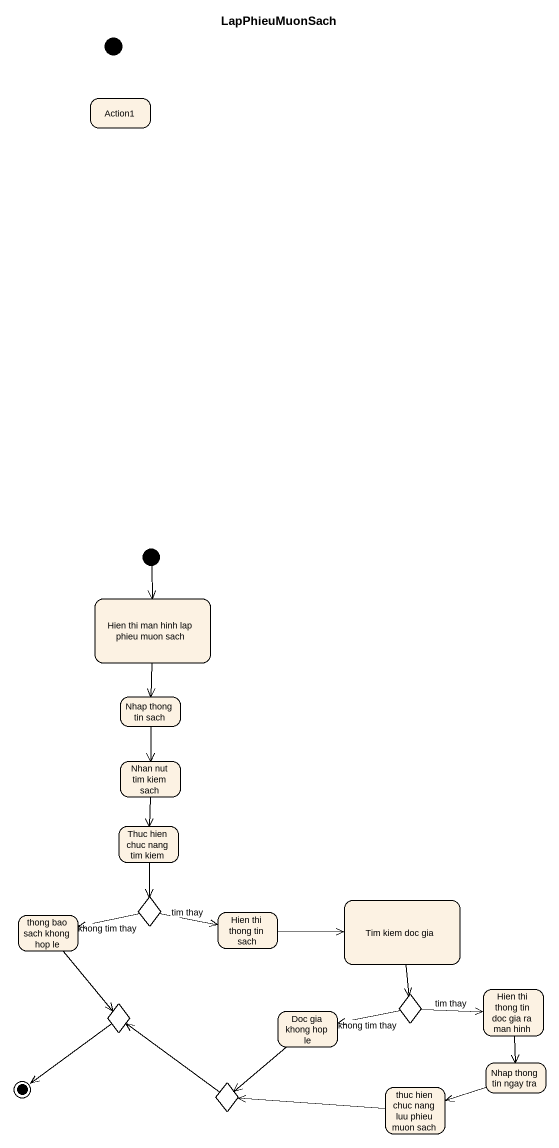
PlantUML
@startuml
title LapPhieuMuonSach
hide empty description
state initial1 <<start>>
state Action1
state initial2 <<start>>
state "Hien thi man hinh lap phieu muon sach" as Hien_thi_man_hinh_lap_phieu
state "Nhap thong tin sach" as Nhap_thong_tin_sach
state "Nhan nut tim kiem sach" as Nhan_nut_tim_kiem_sach
state "Thuc hien chuc nang tim kiem" as Thuc_hien_chuc_nang_tim_kiem
state choice1 <<choice>>
state "Tim kiem doc gia" as Tim_kiem_doc_gia
state "thong bao sach khong hop le" as thong_bao_sach_khong_hop_le
state "Hien thi thong tin sach" as Hien_thi_thong_tin_sach
state choice2 <<choice>>
state "Doc gia khong hop le" as Doc_gia_khong_hop_le
state choice3 <<choice>>
state "Hien thi thong tin doc gia ra man hinh" as Hien_thi_thong_tin_doc_gia
state "Nhap thong tin ngay tra" as Nhap_thong_tin_ngay_tra
state choice4 <<choice>>
state "thuc hien chuc nang luu phieu muon sach" as thuc_hien_chuc_nang_luu
initial2 --> Hien_thi_man_hinh_lap_phieu
Hien_thi_man_hinh_lap_phieu --> Nhap_thong_tin_sach
Nhap_thong_tin_sach --> Nhan_nut_tim_kiem_sach
Nhan_nut_tim_kiem_sach --> Thuc_hien_chuc_nang_tim_kiem
Thuc_hien_chuc_nang_tim_kiem --> choice1
choice1 -left-> thong_bao_sach_khong_hop_le : khong tim thay
choice1 -right-> Hien_thi_thong_tin_sach : tim thay
Tim_kiem_doc_gia --> choice3
thong_bao_sach_khong_hop_le --> choice2
Hien_thi_thong_tin_sach -right-> Tim_kiem_doc_gia
Doc_gia_khong_hop_le --> choice4
choice3 -left-> Doc_gia_khong_hop_le : khong tim thay
choice3 -right-> Hien_thi_thong_tin_doc_gia : tim thay
Hien_thi_thong_tin_doc_gia --> Nhap_thong_tin_ngay_tra
Nhap_thong_tin_ngay_tra -left-> thuc_hien_chuc_nang_luu
choice4 -up-> choice2
thuc_hien_chuc_nang_luu -left-> choice4
choice2 --> [*]
@enduml
